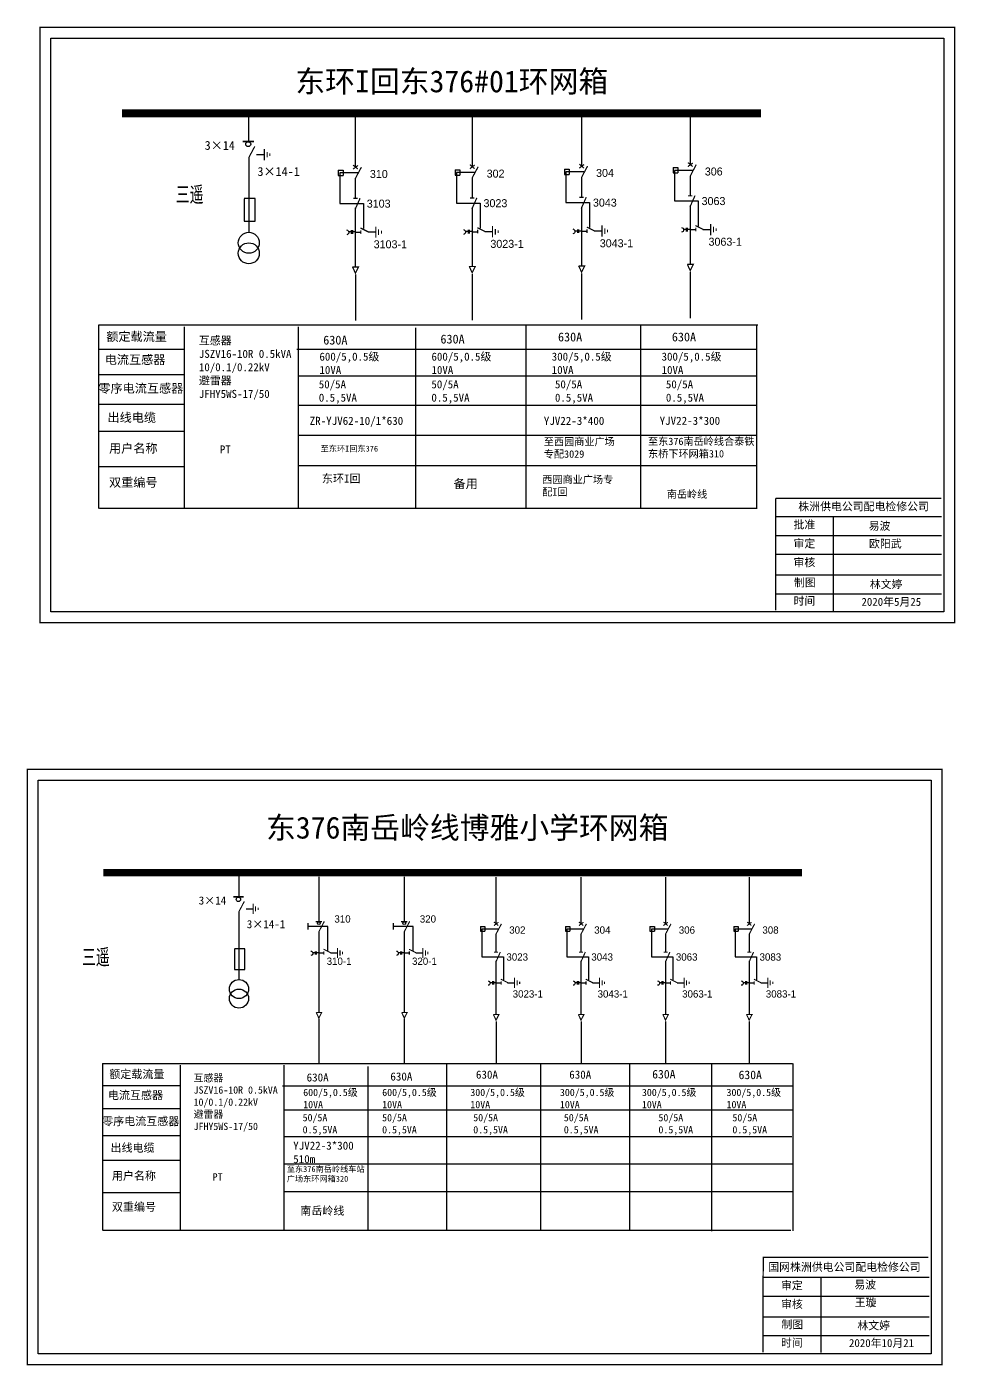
# Model space of a CAD drawing. Extents: x -16 to 389, y -208 to -23.
# Drawn here: x -15.6 to 111.8, y -207.6 to -23.9 of the extents above; entities that cross this region are included whole.
import ezdxf

# ---------------------------------------------------------------- set-up
doc = ezdxf.new("R2010")
doc.units = 0
doc.header["$LTSCALE"] = 0.774411
doc.linetypes.add('ACAD_ISO02W100', pattern=[15, 12, -3])
doc.linetypes.add('CENTER', pattern=[50.8, 31.75, -6.35, 6.35, -6.35])
doc.layers.get('0').update_dxf_attribs({"linetype": 'CONTINUOUS'})
doc.layers.add('2', color=7, linetype='CONTINUOUS')
doc.layers.add('3', color=7, linetype='CONTINUOUS')
doc.styles.add('hztxt_txtstyle_0.00_0_0', font='simkai.ttf')
doc.styles.add('hztxt_txtstyle_1.80_0_0', font='', dxfattribs={"height": 1.8, "bigfont": 'hztxt.shx'})
doc.styles.add('hztxt_txtstyle_2.70_0_0', font='simkai.ttf', dxfattribs={"height": 2.7})
doc.styles.add('字体', font='', dxfattribs={"height": 2.5})
doc.styles.add('宋体', font='')
doc.styles.get('hztxt_txtstyle_1.80_0_0').set_extended_font_data('hztxt')
doc.styles.get('字体').set_extended_font_data('SimSun')
doc.styles.get('宋体').set_extended_font_data('SimSun')

# ---------------------------------------------------------------- blocks, each defined once
blk = doc.blocks.new('JD')
for points in [[(-2, 0.2), (-2, -0.2), (2, 0.2), (2, -0.2)], [(1, -1.2), (1, -0.8), (-1, -1.2), (-1, -0.8)], [(-0.5, -1.8), (-0.5, -2.2), (0.5, -1.8), (0.5, -2.2)]]:
    blk.add_trace(points)

msp = doc.modelspace()

# ---------------------------------------------------------------- linework, layer by layer
at = {"color": 0}
for p, q in [((14.85, -35.96), (14.85, -39.57)), ((29.49, -36.11), (29.49, -43.17)), ((45.51, -36.06), (45.51, -43.11)), ((60.52, -35.98), (60.52, -43.03)), ((75.44, -35.77), (75.44, -42.82)), ((14.87, -41.81), (14.87, -52.07)), ((15.95, -41.4), (16.99, -41.4)), ((27.15, -43.55), (27.81, -43.55)), ((27.15, -43.55), (27.15, -44.28)), ((27.81, -43.55), (27.81, -44.28)), ((43.17, -43.5), (43.83, -43.5)), ((43.17, -43.5), (43.17, -44.23)), ((43.83, -43.5), (43.83, -44.23)), ((58.18, -43.42), (58.84, -43.42)), ((58.18, -43.42), (58.18, -44.15)), ((58.84, -43.42), (58.84, -44.15)), ((73.09, -43.21), (73.75, -43.21)), ((73.09, -43.21), (73.09, -43.94)), ((73.09, -43.94), (73.75, -43.94)), ((73.75, -43.21), (73.75, -43.94)), ((27.15, -44.28), (27.81, -44.28)), ((29.49, -44.67), (29.49, -47.39)), ((43.17, -44.23), (43.83, -44.23)), ((45.51, -44.61), (45.51, -47.33)), ((58.18, -44.15), (58.84, -44.15)), ((60.52, -44.53), (60.52, -47.25)), ((75.44, -44.32), (75.44, -47.05)), ((29.49, -48.75), (29.49, -56.79)), ((45.51, -48.7), (45.51, -56.73)), ((60.52, -48.62), (60.52, -56.65)), ((75.44, -48.41), (75.44, -56.44)), ((29.49, -52.05), (30.25, -52.05)), ((31.25, -52.03), (32.28, -52.03)), ((45.51, -52), (46.27, -52)), ((47.27, -51.98), (48.3, -51.98)), ((60.52, -51.92), (61.28, -51.92)), ((62.28, -51.9), (63.31, -51.9)), ((75.44, -51.71), (76.2, -51.71)), ((77.19, -51.69), (78.22, -51.69)), ((6.12, -68.16), (-5.65, -68.16)), ((6.08, -71.63), (-5.7, -71.63)), ((6.08, -75.71), (-5.7, -75.71)), ((6.03, -79.44), (-5.74, -79.44)), ((6.07, -84.29), (-5.7, -84.29)), ((13.5, -139.97), (13.5, -143.26)), ((24.49, -140.57), (24.49, -146.68)), ((36.21, -140.57), (36.21, -146.68)), ((48.79, -140.61), (48.79, -147.02)), ((60.45, -140.61), (60.45, -147.02)), ((72.05, -140.61), (72.05, -147.02)), ((83.53, -140.61), (83.53, -147.02)), ((14.5, -144.92), (15.44, -144.92)), ((13.52, -145.29), (13.52, -154.62)), ((24.49, -148.05), (24.49, -159.15)), ((36.21, -148.05), (36.21, -159.15)), ((46.66, -147.37), (47.26, -147.37)), ((46.66, -147.37), (46.66, -148.03)), ((46.66, -148.03), (47.26, -148.03)), ((47.26, -147.37), (47.26, -148.03)), ((48.79, -148.38), (48.79, -150.86)), ((58.32, -147.37), (58.92, -147.37)), ((58.32, -147.37), (58.32, -148.03)), ((58.32, -148.03), (58.92, -148.03)), ((58.92, -147.37), (58.92, -148.03)), ((60.45, -148.38), (60.45, -150.86)), ((69.92, -147.37), (70.52, -147.37)), ((69.92, -147.37), (69.92, -148.03)), ((69.92, -148.03), (70.52, -148.03)), ((70.52, -147.37), (70.52, -148.03)), ((72.05, -148.38), (72.05, -150.86)), ((81.4, -147.37), (82, -147.37)), ((81.4, -147.37), (81.4, -148.03)), ((81.4, -148.03), (82, -148.03)), ((82, -147.37), (82, -148.03)), ((83.53, -148.38), (83.53, -150.86)), ((24.49, -150.99), (25.18, -150.99)), ((26.08, -150.97), (27.02, -150.97)), ((36.21, -150.99), (36.9, -150.99)), ((37.8, -150.97), (38.74, -150.97)), ((48.79, -152.1), (48.79, -159.4)), ((60.45, -152.1), (60.45, -159.4)), ((72.05, -152.1), (72.05, -159.4)), ((83.53, -152.1), (83.53, -159.4)), ((48.79, -155.1), (49.49, -155.1)), ((50.39, -155.08), (51.33, -155.08)), ((60.45, -155.1), (61.14, -155.1)), ((62.05, -155.08), (62.99, -155.08)), ((72.05, -155.1), (72.74, -155.1)), ((73.64, -155.08), (74.58, -155.08)), ((83.53, -155.1), (84.22, -155.1)), ((85.12, -155.08), (86.06, -155.08)), ((5.56, -169.25), (-5.14, -169.25)), ((5.52, -172.4), (-5.18, -172.4)), ((5.52, -176.11), (-5.18, -176.11)), ((5.48, -179.5), (-5.22, -179.5)), ((5.52, -183.91), (-5.18, -183.91))]:
    msp.add_line(p, q, dxfattribs=at)
at = {"color": 0, "linetype": 'ACAD_ISO02W100'}
for p, q in [((29.82, -43.93), (27.36, -43.93)), ((27.36, -43.93), (27.36, -48.12)), ((45.84, -43.88), (43.38, -43.88)), ((43.38, -43.88), (43.38, -48.07)), ((60.85, -43.8), (58.39, -43.8)), ((58.39, -43.8), (58.39, -47.99)), ((75.77, -43.59), (73.3, -43.59)), ((73.3, -43.59), (73.3, -47.78)), ((27.36, -48.12), (30.61, -48.12)), ((30.61, -48.12), (30.61, -51.58)), ((43.38, -48.07), (46.63, -48.07)), ((46.63, -48.07), (46.63, -51.53)), ((58.39, -47.99), (61.64, -47.99)), ((61.64, -47.99), (61.64, -51.44)), ((73.3, -47.78), (76.55, -47.78)), ((76.55, -47.78), (76.55, -51.24)), ((49.09, -147.72), (46.85, -147.72)), ((46.85, -147.72), (46.85, -151.53)), ((60.75, -147.72), (58.51, -147.72)), ((58.51, -147.72), (58.51, -151.53)), ((72.35, -147.72), (70.11, -147.72)), ((70.11, -147.72), (70.11, -151.53)), ((83.83, -147.72), (81.59, -147.72)), ((81.59, -147.72), (81.59, -151.53)), ((46.85, -151.53), (49.81, -151.53)), ((49.81, -151.53), (49.81, -154.67)), ((58.51, -151.53), (61.47, -151.53)), ((61.47, -151.53), (61.47, -154.67)), ((70.11, -151.53), (73.06, -151.53)), ((73.06, -151.53), (73.06, -154.67)), ((81.59, -151.53), (84.54, -151.53)), ((84.54, -151.53), (84.54, -154.67))]:
    msp.add_line(p, q, dxfattribs=at)
at = {"color": 0, "linetype": 'CENTER'}
for p, q in [((29.5, -57.87), (29.5, -64.21)), ((45.52, -57.81), (45.52, -64.15)), ((60.53, -57.73), (60.53, -64.07)), ((75.44, -57.52), (75.44, -63.86)), ((24.49, -160.04), (24.49, -166.18)), ((36.21, -160.04), (36.21, -166.18)), ((48.8, -160.39), (48.8, -166.15)), ((60.46, -160.39), (60.46, -166.15)), ((72.05, -160.39), (72.05, -166.15)), ((83.53, -160.39), (83.53, -166.15))]:
    msp.add_line(p, q, dxfattribs=at)
at = {"color": 0, "linetype": 'Continuous'}
for p, q in [((-5.72, -64.77), (84.72, -64.77)), ((-5.68, -90.01), (-5.68, -64.77)), ((6.01, -65.05), (6.01, -90.01)), ((21.64, -65.05), (21.64, -90.01)), ((37.75, -65.21), (37.75, -89.99)), ((52.87, -64.82), (52.87, -90)), ((68.6, -64.82), (68.6, -90)), ((84.54, -64.84), (84.54, -90.02)), ((21.45, -68.14), (84.54, -68.14)), ((21.64, -71.77), (84.54, -71.77)), ((21.64, -75.82), (84.54, -75.82)), ((21.64, -79.92), (84.54, -79.92)), ((21.64, -84.1), (84.54, -84.1)), ((84.54, -90.01), (-5.6, -90.01)), ((87.16, -91.1), (109.91, -91.1)), ((95.06, -91.1), (95.06, -104.03)), ((87.16, -93.69), (109.91, -93.69)), ((87.16, -96.28), (109.91, -96.28)), ((87.16, -99.11), (109.91, -99.11)), ((87.16, -101.7), (109.91, -101.7)), ((-5.2, -166.17), (89.46, -166.17)), ((-5.16, -189.11), (-5.16, -166.17)), ((5.47, -166.41), (5.47, -189.11)), ((19.67, -166.41), (19.67, -189.11)), ((31.19, -166.57), (31.19, -189.09)), ((42.02, -166.21), (42.02, -189.1)), ((54.91, -166.21), (54.91, -189.1)), ((67.11, -166.23), (67.11, -189.12)), ((78.38, -166.3), (78.38, -189.2)), ((89.51, -166.18), (89.51, -189.13)), ((19.5, -169.23), (89.49, -169.23)), ((19.67, -172.53), (89.51, -172.53)), ((19.67, -176.21), (89.4, -176.21)), ((19.67, -179.94), (89.59, -179.94)), ((19.67, -183.73), (89.49, -183.73)), ((89.25, -189.11), (-5.09, -189.11)), ((85.45, -195.51), (108.2, -195.51)), ((93.34, -195.44), (93.34, -205.85)), ((85.45, -198.1), (108.2, -198.1)), ((85.45, -200.93), (108.2, -200.93)), ((85.45, -203.52), (108.2, -203.52))]:
    msp.add_line(p, q, dxfattribs=at)
at = {"color": 0, "linetype": 'Continuous', "const_width": 0.182}
for points in [[(-13.78, -23.97), (111.7, -23.97), (111.7, -105.67), (-13.78, -105.67)], [(-15.49, -125.79), (109.99, -125.79), (109.99, -207.49), (-15.49, -207.49)]]:
    msp.add_lwpolyline(points, close=True, dxfattribs=at)
at = {"color": 0, "linetype": 'Continuous'}
for points in [[(-12.3, -25.44), (110.23, -25.44), (110.23, -104.2), (-12.3, -104.2)], [(-14.02, -127.27), (108.51, -127.27), (108.51, -206.02), (-14.02, -206.02)]]:
    msp.add_lwpolyline(points, close=True, dxfattribs=at)
at = {"color": 0}
for points, const_width in [([(-2.52, -35.75), (85.16, -35.75)], 1.1), ([(14.03, -39.62), (15.57, -39.62)], 0.261), ([(14.87, -41.85), (15.7, -40.29)], 0.165), ([(29.19, -42.86), (29.83, -43.4)], 0.165), ([(29.18, -43.41), (29.85, -42.91)], 0.165), ([(29.49, -44.71), (30.32, -43.15)], 0.165), ([(45.21, -42.81), (45.85, -43.35)], 0.165), ([(45.2, -43.36), (45.87, -42.86)], 0.165), ([(45.51, -44.65), (46.34, -43.09)], 0.165), ([(60.22, -42.73), (60.86, -43.27)], 0.165), ([(60.21, -43.28), (60.88, -42.78)], 0.165), ([(60.52, -44.57), (61.35, -43.01)], 0.165), ([(75.12, -43.07), (75.79, -42.57)], 0.165), ([(75.13, -42.52), (75.77, -43.06)], 0.165), ([(75.44, -44.37), (76.26, -42.8)], 0.165), ([(29.2, -47.43), (29.81, -47.43)], 0.165), ([(29.46, -48.95), (30.15, -47.4)], 0.165), ([(45.22, -47.38), (45.83, -47.38)], 0.165), ([(45.48, -48.9), (46.17, -47.34)], 0.165), ([(60.23, -47.3), (60.84, -47.3)], 0.165), ([(60.49, -48.82), (61.18, -47.26)], 0.165), ([(75.14, -47.09), (75.75, -47.09)], 0.165), ([(75.4, -48.61), (76.1, -47.05)], 0.165), ([(30.21, -51.5), (31.31, -52.05)], 0.165), ([(46.23, -51.45), (47.33, -52)], 0.165), ([(61.24, -51.37), (62.34, -51.92)], 0.165), ([(76.15, -51.16), (77.25, -51.71)], 0.165), ([(76.2, -51.45), (76.2, -51.96)], 0.165), ([(30.25, -51.8), (30.25, -52.31)], 0.165), ([(46.27, -51.74), (46.27, -52.25)], 0.165), ([(61.28, -51.66), (61.28, -52.17)], 0.165), ([(29.09, -56.84), (29.93, -56.84), (29.5, -57.69), (29.1, -56.82)], 0.165), ([(45.11, -56.78), (45.95, -56.78), (45.52, -57.63), (45.12, -56.77)], 0.165), ([(60.12, -56.7), (60.96, -56.7), (60.53, -57.55), (60.13, -56.69)], 0.165), ([(75.03, -56.49), (75.87, -56.49), (75.44, -57.34), (75.04, -56.48)], 0.165), ([(-5.09, -139.97), (90.76, -139.97)], 0.998), ([(12.75, -143.3), (14.15, -143.3)], 0.238), ([(13.52, -145.33), (14.27, -143.91)], 0.15), ([(24.05, -146.7), (24.93, -146.7)], 0.15), ([(24.49, -148.08), (25.24, -146.66)], 0.15), ([(35.76, -146.7), (36.65, -146.7)], 0.15), ([(36.21, -148.08), (36.95, -146.66)], 0.15), ([(48.51, -147.24), (49.12, -146.79)], 0.15), ([(48.51, -146.75), (49.1, -147.23)], 0.15), ([(48.79, -148.42), (49.54, -147)], 0.15), ([(60.17, -147.24), (60.78, -146.79)], 0.15), ([(60.17, -146.75), (60.76, -147.23)], 0.15), ([(60.45, -148.42), (61.2, -147)], 0.15), ([(71.76, -147.24), (72.37, -146.79)], 0.15), ([(71.77, -146.75), (72.36, -147.23)], 0.15), ([(72.05, -148.42), (72.8, -147)], 0.15), ([(83.25, -146.75), (83.83, -147.23)], 0.15), ([(83.24, -147.24), (83.85, -146.79)], 0.15), ([(83.53, -148.42), (84.28, -147)], 0.15), ([(25.14, -150.49), (26.14, -150.99)], 0.15), ([(36.86, -150.49), (37.86, -150.99)], 0.15), ([(25.18, -150.76), (25.18, -151.22)], 0.15), ([(36.9, -150.76), (36.9, -151.22)], 0.15), ([(48.53, -150.9), (49.08, -150.9)], 0.15), ([(48.76, -152.28), (49.39, -150.87)], 0.15), ([(60.18, -150.9), (60.74, -150.9)], 0.15), ([(60.42, -152.28), (61.05, -150.87)], 0.15), ([(71.78, -150.9), (72.34, -150.9)], 0.15), ([(72.02, -152.28), (72.65, -150.87)], 0.15), ([(83.26, -150.9), (83.81, -150.9)], 0.15), ([(83.5, -152.28), (84.13, -150.87)], 0.15), ([(49.45, -154.6), (50.45, -155.1)], 0.15), ([(49.49, -154.87), (49.49, -155.33)], 0.15), ([(61.1, -154.6), (62.1, -155.1)], 0.15), ([(61.14, -154.87), (61.14, -155.33)], 0.15), ([(72.7, -154.6), (73.7, -155.1)], 0.15), ([(72.74, -154.87), (72.74, -155.33)], 0.15), ([(84.18, -154.6), (85.18, -155.1)], 0.15), ([(84.22, -154.87), (84.22, -155.33)], 0.15), ([(24.12, -159.17), (24.88, -159.17), (24.49, -159.94), (24.13, -159.16)], 0.15), ([(35.84, -159.17), (36.6, -159.17), (36.21, -159.94), (35.85, -159.16)], 0.15), ([(48.43, -159.45), (49.19, -159.45), (48.8, -160.22), (48.43, -159.44)], 0.15), ([(60.08, -159.45), (60.85, -159.45), (60.46, -160.22), (60.09, -159.44)], 0.15), ([(71.68, -159.45), (72.44, -159.45), (72.05, -160.22), (71.69, -159.44)], 0.15), ([(83.16, -159.45), (83.92, -159.45), (83.53, -160.22), (83.17, -159.44)], 0.15)]:
    msp.add_lwpolyline(points, dxfattribs=dict(at, const_width=const_width))
for points in [[(14.22, -47.49), (14.22, -50.57), (15.74, -50.57), (15.74, -47.46), (14.22, -47.46)], [(28.94, -52.04), (28.59, -52.04)], [(28.94, -51.81), (28.94, -52.31)], [(29.09, -51.81), (29.09, -52.31)], [(29.49, -52.04), (29.09, -52.04)], [(44.96, -51.99), (44.61, -51.99)], [(44.96, -51.76), (44.96, -52.26)], [(45.11, -51.76), (45.11, -52.26)], [(45.51, -51.99), (45.11, -51.99)], [(59.97, -51.91), (59.62, -51.91)], [(59.97, -51.68), (59.97, -52.18)], [(60.12, -51.68), (60.12, -52.18)], [(60.52, -51.91), (60.12, -51.91)], [(74.88, -51.7), (74.54, -51.7)], [(74.88, -51.47), (74.88, -51.97)], [(75.04, -51.47), (75.04, -51.97)], [(75.43, -51.7), (75.04, -51.7)], [(22.98, -146.93), (22.98, -147.76)], [(34.7, -146.93), (34.7, -147.76)], [(12.93, -150.46), (12.93, -153.26), (14.31, -153.26), (14.31, -150.43), (12.93, -150.43)], [(23.98, -150.99), (23.67, -150.99)], [(23.98, -150.78), (23.98, -151.23)], [(24.12, -150.78), (24.12, -151.23)], [(24.49, -150.99), (24.12, -150.99)], [(35.7, -150.99), (35.39, -150.99)], [(35.7, -150.78), (35.7, -151.23)], [(35.84, -150.78), (35.84, -151.23)], [(36.2, -150.99), (35.84, -150.99)], [(48.29, -155.09), (47.97, -155.09)], [(48.29, -154.88), (48.29, -155.33)], [(48.43, -154.88), (48.43, -155.33)], [(48.79, -155.09), (48.43, -155.09)], [(59.95, -155.09), (59.63, -155.09)], [(59.95, -154.88), (59.95, -155.33)], [(60.09, -154.88), (60.09, -155.33)], [(60.45, -155.09), (60.09, -155.09)], [(71.55, -155.09), (71.23, -155.09)], [(71.55, -154.88), (71.55, -155.33)], [(71.69, -154.88), (71.69, -155.33)], [(72.05, -155.09), (71.69, -155.09)], [(83.02, -155.09), (82.71, -155.09)], [(83.02, -154.88), (83.02, -155.33)], [(83.16, -154.88), (83.16, -155.33)], [(83.53, -155.09), (83.16, -155.09)]]:
    msp.add_lwpolyline(points, dxfattribs=at)
for points in [[(74.24, -51.42, -0.877934), (74.25, -52.08)], [(28.3, -51.76, -0.877934), (28.31, -52.43)], [(44.32, -51.71, -0.877934), (44.33, -52.37)], [(59.33, -51.63, -0.877934), (59.34, -52.29)], [(23.4, -150.73, -0.877934), (23.41, -151.34)], [(35.12, -150.73, -0.877934), (35.13, -151.34)], [(47.71, -154.83, -0.877934), (47.72, -155.44)], [(59.36, -154.83, -0.877934), (59.38, -155.44)], [(70.96, -154.83, -0.877934), (70.97, -155.44)], [(82.44, -154.83, -0.877934), (82.45, -155.44)]]:
    msp.add_lwpolyline(points, format="xyb", dxfattribs=at)
at = {"color": 0, "linetype": 'Continuous', "const_width": 0.182}
for points in [[(87.16, -88.62), (87.15, -103.99)], [(87.16, -88.62), (109.91, -88.62)], [(85.37, -192.76), (108.12, -192.76)], [(85.45, -192.87), (85.43, -205.81)]]:
    msp.add_lwpolyline(points, dxfattribs=at)
at = {"color": 0, "linetype": 'ACAD_ISO02W100'}
for points in [[(25.72, -150.76), (25.72, -147.35), (22.98, -147.35)], [(37.43, -150.76), (37.43, -147.35), (34.7, -147.35)]]:
    msp.add_lwpolyline(points, dxfattribs=at)
at = {"color": 0}
for centre, radius in [((14.8, -39.99), 0.335), ((13.45, -143.64), 0.305), ((24.49, -146.91), 0.192), ((36.21, -146.91), 0.192)]:
    msp.add_circle(centre, radius, dxfattribs=at)
at = {"layer": '2', "color": 0}
for centre, radius in [((14.88, -53.53), 1.44), ((14.88, -54.97), 1.44), ((13.53, -155.95), 1.31), ((13.53, -157.26), 1.31)]:
    msp.add_circle(centre, radius, dxfattribs=at)

# ---------------------------------------------------------------- block references
at = {"color": 0, "rotation": 90}
for p, xscale, yscale, zscale in [((17, -41.43), 0.3844120780053828, 0.3844120780053828, 0.3844120780054647), ((32.3, -52.06), 0.3844120780053828, 0.3844120780053828, 0.3844120780054647), ((48.32, -52.01), 0.3844120780053828, 0.3844120780053828, 0.3844120780054647), ((63.33, -51.92), 0.3844120780053828, 0.3844120780053828, 0.3844120780054647), ((78.24, -51.72), 0.3844120780053828, 0.3844120780053828, 0.3844120780054647), ((15.46, -144.95), 0.3494655254594932, 0.3494655254594932, 0.3494655254595134), ((27.04, -151), 0.3494655254594932, 0.3494655254594932, 0.3494655254595134), ((38.75, -151), 0.3494655254594932, 0.3494655254594932, 0.3494655254595134), ((51.34, -155.1), 0.3494655254594932, 0.3494655254594932, 0.3494655254595134), ((63, -155.1), 0.3494655254594932, 0.3494655254594932, 0.3494655254595134), ((74.6, -155.1), 0.3494655254594932, 0.3494655254594932, 0.3494655254595134), ((86.07, -155.1), 0.3494655254594932, 0.3494655254594932, 0.3494655254595134)]:
    msp.add_blockref('JD', p, dxfattribs=dict(at, xscale=xscale, yscale=yscale, zscale=zscale))

# ---------------------------------------------------------------- texts
at = {"color": 0, "linetype": 'Continuous', "style": 'hztxt_txtstyle_2.70_0_0'}
for s, height, p in [('3×14', 1.22, (8.82, -40.77)), ('3×14-1', 1.22, (16.06, -44.35)), ('3×14', 1.109, (8.01, -144.35)), ('3×14-1', 1.109, (14.6, -147.6))]:
    msp.add_text(s, height=height, dxfattribs=at).set_placement(p)
at = {"color": 0, "style": 'hztxt_txtstyle_1.80_0_0'}
for s, height, p in [('310', 1.098, (31.49, -44.63)), ('302', 1.098, (47.51, -44.58)), ('304', 1.098, (62.52, -44.49)), ('306', 1.098, (77.44, -44.29)), ('3103', 1.098, (31.06, -48.7)), ('3023', 1.098, (47.08, -48.64)), ('3043', 1.098, (62.09, -48.56)), ('3063', 1.098, (77, -48.35)), ('3103-1', 1.098, (32.01, -54.28)), ('3023-1', 1.098, (48.02, -54.22)), ('3043-1', 1.098, (63.03, -54.14)), ('3063-1', 1.098, (77.95, -53.93)), ('310', 0.998, (26.62, -146.83)), ('320', 0.998, (38.34, -146.83)), ('302', 0.998, (50.61, -148.35)), ('304', 0.998, (62.27, -148.35)), ('306', 0.998, (73.87, -148.35)), ('308', 0.998, (85.34, -148.35)), ('310-1', 0.998, (25.56, -152.63)), ('320-1', 0.998, (37.27, -152.63)), ('3023', 0.998, (50.22, -152.05)), ('3043', 0.998, (61.87, -152.05)), ('3063', 0.998, (73.47, -152.05)), ('3083', 0.998, (84.95, -152.05)), ('3023-1', 0.998, (51.08, -157.12)), ('3043-1', 0.998, (62.73, -157.12)), ('3063-1', 0.998, (74.33, -157.12)), ('3083-1', 0.998, (85.81, -157.12))]:
    msp.add_text(s, height=height, dxfattribs=at).set_placement(p)
at = {"color": 0, "linetype": 'Continuous', "attachment_point": 1}
for s, insert, char_height, width, style in [('东环I回东376#01环网箱', (21.26, -29.87), 3, 92.0025, '字体'), ('{\\fSimSun|b0|i0|c134|p2;额定载流量}', (-4.68, -65.78), 1.2204, 19.6738, 'hztxt_txtstyle_2.70_0_0'), ('{\\fSimSun|b0|i0|c134|p2;630A}', (41.17, -66.13), 1.2204, 19.6738, 'hztxt_txtstyle_2.70_0_0'), ('{\\fSimSun|b0|i0|c134|p2;630A}', (57.3, -65.84), 1.2204, 19.6738, 'hztxt_txtstyle_2.70_0_0'), ('{\\fSimSun|b0|i0|c134|p2;630A}', (72.92, -65.84), 1.2204, 19.6738, 'hztxt_txtstyle_2.70_0_0'), ('\\A1;{\\fSimSun|b0|i0|c134|p2;互感器\\PJSZV16-10R 0.5kVA\\P10/0.1/0.22kV\\P避雷器\\PJFHY5WS-17/50}', (8.03, -66.39), 1.0983, 20.2524, 'hztxt_txtstyle_2.70_0_0'), ('{\\fSimSun|b0|i0|c134|p2;630A}', (25.09, -66.27), 1.2204, 19.6738, 'hztxt_txtstyle_2.70_0_0'), ('{\\fSimSun|b0|i0|c134|p2;电流互感器}', (-4.89, -68.95), 1.2204, 19.6738, 'hztxt_txtstyle_2.70_0_0'), ('\\A1;{\\fSimSun|b0|i0|c134|p2;600/5,0.5级\\P10VA}', (24.57, -68.6), 1.0983, 20.2524, 'hztxt_txtstyle_2.70_0_0'), ('\\A1;{\\fSimSun|b0|i0|c134|p2;600/5,0.5级\\P10VA}', (39.94, -68.6), 1.0983, 20.2524, 'hztxt_txtstyle_2.70_0_0'), ('\\A1;{\\fSimSun|b0|i0|c134|p2;300/5,0.5级\\P10VA}', (56.44, -68.6), 1.0983, 20.2524, 'hztxt_txtstyle_2.70_0_0'), ('\\A1;{\\fSimSun|b0|i0|c134|p2;300/5,0.5级\\P10VA}', (71.51, -68.6), 1.0983, 20.2524, 'hztxt_txtstyle_2.70_0_0'), ('{\\fSimSun|b0|i0|c134|p2;零序电流互感器}', (-5.76, -72.88), 1.2204, 19.6738, 'hztxt_txtstyle_2.70_0_0'), ('{\\fSimSun|b0|i0|c134|p2;50/5A\\P0.5,5VA}', (24.48, -72.4), 1.0983, 19.6738, 'hztxt_txtstyle_2.70_0_0'), ('{\\fSimSun|b0|i0|c134|p2;50/5A\\P0.5,5VA}', (39.93, -72.4), 1.0983, 19.6738, 'hztxt_txtstyle_2.70_0_0'), ('{\\fSimSun|b0|i0|c134|p2;50/5A\\P0.5,5VA}', (56.88, -72.4), 1.0983, 19.6738, 'hztxt_txtstyle_2.70_0_0'), ('{\\fSimSun|b0|i0|c134|p2;50/5A\\P0.5,5VA}', (72.1, -72.4), 1.0983, 19.6738, 'hztxt_txtstyle_2.70_0_0'), ('{\\fSimSun|b0|i0|c134|p2;出线电缆}', (-4.51, -76.89), 1.2204, 19.6738, 'hztxt_txtstyle_2.70_0_0'), ('{\\fSimSun|b0|i0|c134|p2;ZR-YJV62-10/1*630}', (23.23, -77.41), 1.1094, 17.8852, 'hztxt_txtstyle_2.70_0_0'), ('{\\fSimSun|b0|i0|c134|p2;YJV22-3*400}', (55.35, -77.41), 1.1094, 17.8852, 'hztxt_txtstyle_2.70_0_0'), ('{\\fSimSun|b0|i0|c134|p2;YJV22-3*300}', (71.24, -77.4), 1.1094, 17.8852, 'hztxt_txtstyle_2.70_0_0'), ('{\\fSimSun|b0|i0|c134|p2;至西园商业广场专配3029}', (55.35, -80.31), 1.02, 10.7435, 'hztxt_txtstyle_2.70_0_0'), ('{\\fSimSun|b0|i0|c134|p2;至东376南岳岭线合泰铁东桥下环网箱310}', (69.65, -80.27), 1.02, 15.0015, 'hztxt_txtstyle_2.70_0_0'), ('{\\fSimSun|b0|i0|c134|p2;用户名称}', (-4.3, -81.12), 1.2204, 19.6738, 'hztxt_txtstyle_2.70_0_0'), ('{\\fSimSun|b0|i0|c134|p2;PT}', (10.9, -81.34), 1.1026, 8.5785, 'hztxt_txtstyle_0.00_0_0'), ('{\\fSimSun|b0|i0|c134|p2;至东环I回东376}', (24.73, -81.38), 0.8, 11.2806, 'hztxt_txtstyle_2.70_0_0'), ('{\\fSimSun|b0|i0|c134|p2;双重编号}', (-4.3, -85.8), 1.2204, 19.6738, 'hztxt_txtstyle_2.70_0_0'), ('{\\fSimSun|b0|i0|c134|p2;东环I回}', (24.91, -85.33), 1.1094, 9.6036, 'hztxt_txtstyle_2.70_0_0'), ('{\\fSimSun|b0|i0|c134|p2;备用}', (42.97, -85.98), 1.2204, 19.6738, 'hztxt_txtstyle_2.70_0_0'), ('{\\fSimSun|b0|i0|c134|p2;西园商业广场专配I回}', (55.14, -85.51), 1.02, 10.7435, 'hztxt_txtstyle_2.70_0_0'), ('{\\fSimSun|b0|i0|c134|p2;南岳岭线}', (72.21, -87.52), 1.02, 10.7435, 'hztxt_txtstyle_2.70_0_0'), ('株洲供电公司配电检修公司', (90.27, -89.17), 1.0944, 29.9201, '字体'), ('{\\fKaiTi_GB2312|b0|i0|c134|p49;批准}', (89.61, -91.66), 1.0944, 8.5588, '字体'), ('易波', (99.92, -91.84), 1.094, 8.5588, '字体'), ('\\f\uffbfﾬￌﾣﾤ_GB2312|b0|i0|c134|p49;审定', (89.61, -94.26), 1.0944, 8.5588, '字体'), ('欧阳武', (99.97, -94.28), 1.094, 8.5588, '字体'), ('\\f\uffbfﾬￌﾣﾤ_GB2312|b0|i0|c134|p49;审核', (89.61, -96.84), 1.0944, 8.5588, '字体'), ('\\f\uffbfﾬￌﾣﾤ_GB2312|b0|i0|c134|p49;制图', (89.67, -99.62), 1.0944, 8.5588, '字体'), ('林文婷', (100.08, -99.85), 1.094, 8.5588, '字体'), ('\\f\uffbfﾬￌﾣﾤ_GB2312|b0|i0|c134|p49;时间', (89.61, -102.13), 1.0944, 8.5588, '字体'), ('2020年5月25', (98.93, -102.26), 1.094, 16.0081, '字体'), ('东376南岳岭线博雅小学环网箱', (17.23, -132.3), 3, 92.0025, '字体'), ('{\\fSimSun|b0|i0|c134|p2;额定载流量}', (-4.26, -167.08), 1.1094, 17.8852, 'hztxt_txtstyle_2.70_0_0'), ('{\\fSimSun|b0|i0|c134|p2;630A}', (46.04, -167.14), 1.1094, 17.8852, 'hztxt_txtstyle_2.70_0_0'), ('{\\fSimSun|b0|i0|c134|p2;630A}', (58.84, -167.14), 1.1094, 17.8852, 'hztxt_txtstyle_2.70_0_0'), ('{\\fSimSun|b0|i0|c134|p2;630A}', (70.22, -167.05), 1.1757, 9.454, 'hztxt_txtstyle_0.00_0_0'), ('{\\fSimSun|b0|i0|c134|p2;630A}', (82.07, -167.14), 1.1757, 9.454, 'hztxt_txtstyle_0.00_0_0'), ('\\A1;{\\fSimSun|b0|i0|c134|p2;互感器\\PJSZV16-10R 0.5kVA\\P10/0.1/0.22kV\\P避雷器\\PJFHY5WS-17/50}', (7.3, -167.64), 0.9985, 18.4113, 'hztxt_txtstyle_2.70_0_0'), ('{\\fSimSun|b0|i0|c134|p2;630A}', (22.81, -167.53), 1.1094, 17.8852, 'hztxt_txtstyle_2.70_0_0'), ('{\\fSimSun|b0|i0|c134|p2;630A}', (34.3, -167.4), 1.1094, 17.8852, 'hztxt_txtstyle_2.70_0_0'), ('{\\fSimSun|b0|i0|c134|p2;电流互感器}', (-4.45, -169.96), 1.1094, 17.8852, 'hztxt_txtstyle_2.70_0_0'), ('\\A1;{\\fSimSun|b0|i0|c134|p2;600/5,0.5级\\P10VA}', (22.34, -169.64), 0.9985, 18.4113, 'hztxt_txtstyle_2.70_0_0'), ('\\A1;{\\fSimSun|b0|i0|c134|p2;600/5,0.5级\\P10VA}', (33.18, -169.64), 0.9985, 18.4113, 'hztxt_txtstyle_2.70_0_0'), ('\\A1;{\\fSimSun|b0|i0|c134|p2;300/5,0.5级\\P10VA}', (45.27, -169.64), 0.9985, 18.4113, 'hztxt_txtstyle_2.70_0_0'), ('\\A1;{\\fSimSun|b0|i0|c134|p2;300/5,0.5级\\P10VA}', (57.56, -169.64), 0.9985, 18.4113, 'hztxt_txtstyle_2.70_0_0'), ('\\A1;{\\fSimSun|b0|i0|c134|p2;300/5,0.5级\\P10VA}', (68.81, -169.64), 0.9985, 18.4113, 'hztxt_txtstyle_2.70_0_0'), ('\\A1;{\\fSimSun|b0|i0|c134|p2;300/5,0.5级\\P10VA}', (80.42, -169.64), 0.9985, 18.4113, 'hztxt_txtstyle_2.70_0_0'), ('{\\fSimSun|b0|i0|c134|p2;零序电流互感器}', (-5.24, -173.54), 1.1094, 17.8852, 'hztxt_txtstyle_2.70_0_0'), ('{\\fSimSun|b0|i0|c134|p2;50/5A\\P0.5,5VA}', (22.26, -173.1), 0.9985, 17.8852, 'hztxt_txtstyle_2.70_0_0'), ('{\\fSimSun|b0|i0|c134|p2;50/5A\\P0.5,5VA}', (33.17, -173.1), 0.9985, 17.8852, 'hztxt_txtstyle_2.70_0_0'), ('{\\fSimSun|b0|i0|c134|p2;50/5A\\P0.5,5VA}', (45.67, -173.1), 0.9985, 17.8852, 'hztxt_txtstyle_2.70_0_0'), ('{\\fSimSun|b0|i0|c134|p2;50/5A\\P0.5,5VA}', (58.1, -173.1), 0.9985, 17.8852, 'hztxt_txtstyle_2.70_0_0'), ('{\\fSimSun|b0|i0|c134|p2;50/5A\\P0.5,5VA}', (71.08, -173.1), 0.9985, 17.8852, 'hztxt_txtstyle_2.70_0_0'), ('{\\fSimSun|b0|i0|c134|p2;50/5A\\P0.5,5VA}', (81.23, -173.1), 0.9985, 17.8852, 'hztxt_txtstyle_2.70_0_0'), ('{\\fSimSun|b0|i0|c134|p2;出线电缆}', (-4.1, -177.18), 1.1094, 17.8852, 'hztxt_txtstyle_2.70_0_0'), ('{\\fSimSun|b0|i0|c134|p2;YJV22-3*300\\P510m}', (20.97, -176.89), 1.1094, 17.8852, 'hztxt_txtstyle_2.70_0_0'), ('{\\fSimSun|b0|i0|c134|p2;用户名称}', (-3.91, -181.03), 1.1094, 17.8852, 'hztxt_txtstyle_2.70_0_0'), ('{\\fSimSun|b0|i0|c134|p2;PT}', (9.91, -181.23), 1.0024, 7.7986, 'hztxt_txtstyle_0.00_0_0'), ('\\A1;{\\fSimSun|b0|i0|c134|p2;至\\A0;东376南岳岭线车站广场东环网箱320}', (20.09, -180.26), 0.8, 11.2806, 'hztxt_txtstyle_2.70_0_0'), ('{\\fSimSun|b0|i0|c134|p2;双重编号}', (-3.91, -185.29), 1.1094, 17.8852, 'hztxt_txtstyle_2.70_0_0'), ('{\\fSimSun|b0|i0|c134|p2;南岳岭线}', (21.94, -185.83), 1.1094, 9.6036, 'hztxt_txtstyle_2.70_0_0'), ('国网株洲供电公司配电检修公司', (86.15, -193.56), 1.0944, 29.9201, '字体'), ('\\f\uffbfﾬￌﾣﾤ_GB2312|b0|i0|c134|p49;审定', (87.89, -196.08), 1.0944, 8.5588, '字体'), ('易波', (97.96, -195.98), 1.094, 8.5588, '字体'), ('王璇', (98.01, -198.42), 1.094, 8.5588, '字体'), ('\\f\uffbfﾬￌﾣﾤ_GB2312|b0|i0|c134|p49;审核', (87.89, -198.66), 1.0944, 8.5588, '字体'), ('\\f\uffbfﾬￌﾣﾤ_GB2312|b0|i0|c134|p49;制图', (87.95, -201.44), 1.0944, 8.5588, '字体'), ('林文婷', (98.37, -201.59), 1.094, 8.5588, '字体'), ('\\f\uffbfﾬￌﾣﾤ_GB2312|b0|i0|c134|p49;时间', (87.89, -203.95), 1.0944, 8.5588, '字体'), ('2020年10月21', (97.22, -203.99), 1.094, 16.0081, '字体')]:
    msp.add_mtext(s, dxfattribs=dict(at, insert=insert, char_height=char_height, width=width, style=style))
at = {"layer": '3', "color": 0, "style": '宋体', "width": 0.65}
for p in [(4.87, -47.96, -0.03), (-8.01, -152.62, -0.03)]:
    msp.add_text('三遥', height=2.143, dxfattribs=at).set_placement(p)

doc.saveas('drawing.dxf')
